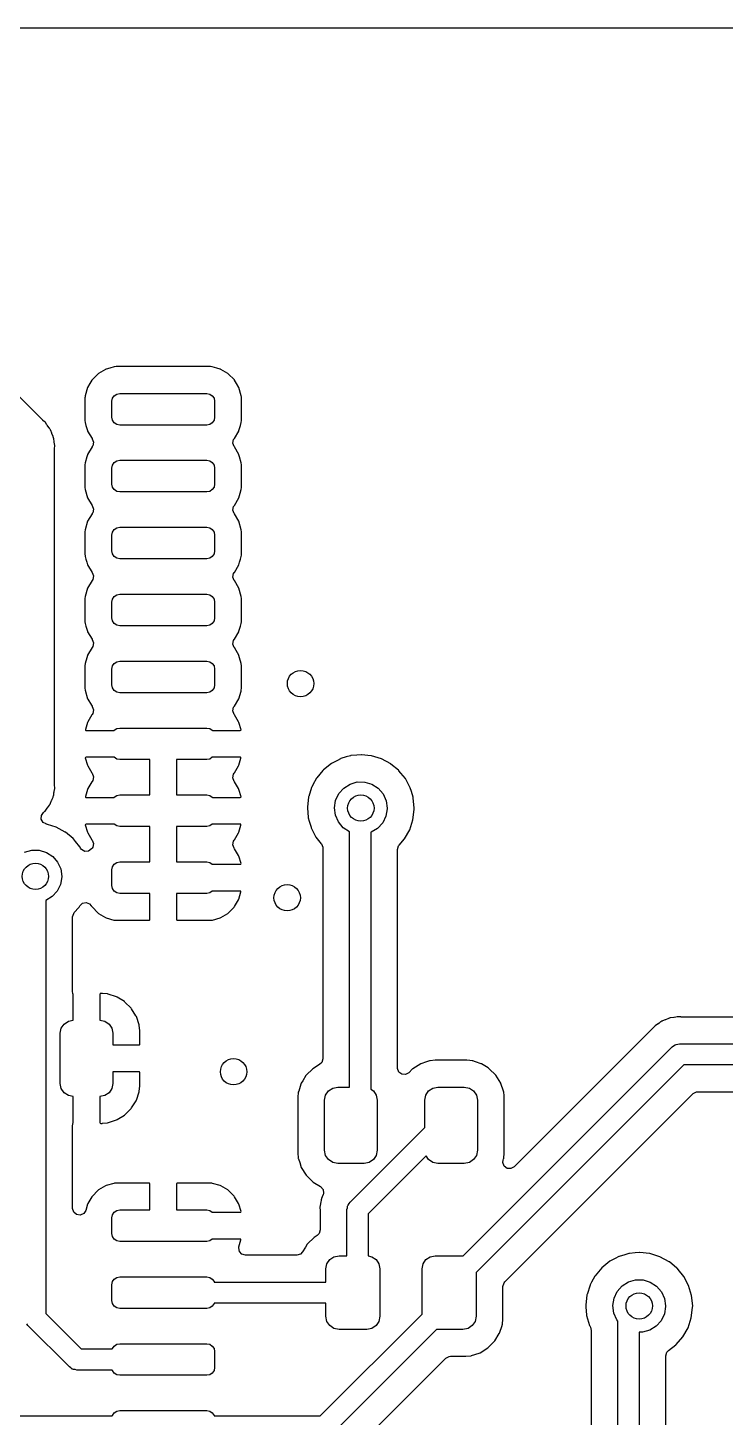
# Model space of a CAD drawing. Extents: x 63 to 234, y -148 to -41.
# Drawn here: x 139.48 to 152.71, y -67.01 to -40.64 of the extents above; entities that cross this region are included whole.
import ezdxf

# ---------------------------------------------------------------- set-up
doc = ezdxf.new("R2010")
doc.units = 0
doc.layers.add('BLACK', color=7, linetype='CONTINUOUS')

msp = doc.modelspace()

# ---------------------------------------------------------------- linework, layer by layer
at = {"layer": 'BLACK', "linetype": 'CONTINUOUS'}
for p, q in [((62.7415, -40.6405), (234.192, -40.6405)), ((140.957, -47.1239), (140.827, -47.2005)), ((140.963, -47.1199), (140.957, -47.1239)), ((140.957, -47.1239), (140.957, -47.1239)), ((140.971, -47.1176), (140.963, -47.1199)), ((141.038, -47.0981), (140.971, -47.1176)), ((140.971, -47.1176), (140.971, -47.1176)), ((141.123, -47.0734), (141.038, -47.0981)), ((141.13, -47.0729), (141.123, -47.0734)), ((141.158, -47.0707), (141.13, -47.0729)), ((141.13, -47.0729), (141.13, -47.0729)), ((141.16, -47.0705), (141.158, -47.0707)), ((141.158, -47.0707), (141.158, -47.0707)), ((142.944, -47.0705), (141.16, -47.0705)), ((142.946, -47.0707), (142.944, -47.0705)), ((142.974, -47.0729), (142.946, -47.0707)), ((142.946, -47.0707), (142.946, -47.0707)), ((142.981, -47.0734), (142.974, -47.0729)), ((142.974, -47.0729), (142.974, -47.0729)), ((143.066, -47.0981), (142.981, -47.0734)), ((143.133, -47.1176), (143.066, -47.0981)), ((143.141, -47.1199), (143.133, -47.1176)), ((143.133, -47.1176), (143.133, -47.1176)), ((143.147, -47.1239), (143.141, -47.1199)), ((143.277, -47.2005), (143.147, -47.1239)), ((143.147, -47.1239), (143.147, -47.1239)), ((139.767, -48.0871), (139.078, -47.3985)), ((140.661, -47.3922), (140.618, -47.4654)), ((140.699, -47.329), (140.661, -47.3922)), ((140.703, -47.3222), (140.699, -47.329)), ((140.699, -47.329), (140.699, -47.329)), ((140.82, -47.2045), (140.703, -47.3222)), ((140.827, -47.2005), (140.82, -47.2045)), ((140.827, -47.2005), (140.827, -47.2005)), ((143.284, -47.2045), (143.277, -47.2005)), ((143.277, -47.2005), (143.277, -47.2005)), ((143.401, -47.3222), (143.284, -47.2045)), ((143.405, -47.329), (143.401, -47.3222)), ((143.443, -47.3922), (143.405, -47.329)), ((143.405, -47.329), (143.405, -47.329)), ((143.486, -47.4654), (143.443, -47.3922)), ((140.57, -47.6442), (140.569, -47.6625)), ((140.569, -47.6625), (140.569, -48.0955)), ((140.571, -47.6316), (140.57, -47.6442)), ((140.618, -47.4654), (140.571, -47.6252)), ((140.571, -47.6252), (140.571, -47.6316)), ((140.571, -47.6316), (140.571, -47.6316)), ((141.077, -47.729), (141.088, -47.6716)), ((141.088, -47.6716), (141.121, -47.6229)), ((141.121, -47.6229), (141.17, -47.5904)), ((141.17, -47.5904), (141.227, -47.579)), ((141.227, -47.579), (142.877, -47.579)), ((142.877, -47.579), (142.934, -47.5904)), ((142.934, -47.5904), (142.983, -47.6229)), ((142.983, -47.6229), (143.016, -47.6716)), ((143.016, -47.6716), (143.027, -47.729)), ((143.533, -47.6252), (143.486, -47.4654)), ((143.533, -47.6316), (143.533, -47.6252)), ((143.534, -47.6442), (143.533, -47.6316)), ((143.533, -47.6316), (143.533, -47.6316)), ((143.535, -47.6625), (143.534, -47.6442)), ((143.535, -48.0955), (143.535, -47.6625)), ((141.077, -48.029), (141.077, -47.729)), ((143.027, -47.729), (143.027, -48.029)), ((139.772, -48.0921), (139.767, -48.0871)), ((139.811, -48.1264), (139.772, -48.0921)), ((139.819, -48.1335), (139.811, -48.1264)), ((139.848, -48.1754), (139.819, -48.1335)), ((139.855, -48.1862), (139.848, -48.1754)), ((139.859, -48.1915), (139.855, -48.1862)), ((139.893, -48.2362), (139.859, -48.1915)), ((139.898, -48.2422), (139.893, -48.2362)), ((139.893, -48.2362), (139.893, -48.2362)), ((139.901, -48.2492), (139.898, -48.2422)), ((139.902, -48.2514), (139.901, -48.2492)), ((139.91, -48.2662), (139.902, -48.2514)), ((140.569, -48.0955), (140.571, -48.1328)), ((140.571, -48.1328), (140.587, -48.1862)), ((140.587, -48.1862), (140.615, -48.2819)), ((141.088, -48.0864), (141.077, -48.029)), ((141.121, -48.1351), (141.088, -48.0864)), ((141.17, -48.1676), (141.121, -48.1351)), ((141.227, -48.179), (141.17, -48.1676)), ((142.877, -48.179), (141.227, -48.179)), ((142.934, -48.1676), (142.877, -48.179)), ((142.983, -48.1351), (142.934, -48.1676)), ((143.016, -48.0864), (142.983, -48.1351)), ((143.027, -48.029), (143.016, -48.0864)), ((143.489, -48.2819), (143.517, -48.1862)), ((143.517, -48.1862), (143.533, -48.1328)), ((143.533, -48.1328), (143.535, -48.0955)), ((139.912, -48.2686), (139.91, -48.2662)), ((139.916, -48.2748), (139.912, -48.2686)), ((139.919, -48.2819), (139.916, -48.2748)), ((139.939, -48.3346), (139.919, -48.2819)), ((139.919, -48.2819), (139.919, -48.2819)), ((139.941, -48.3407), (139.939, -48.3346)), ((139.967, -48.3992), (139.941, -48.3407)), ((139.968, -48.4067), (139.967, -48.3992)), ((139.969, -48.4092), (139.968, -48.4067)), ((139.973, -48.4255), (139.969, -48.4092)), ((139.974, -48.4282), (139.973, -48.4255)), ((139.977, -48.4353), (139.974, -48.4282)), ((139.984, -48.4987), (139.977, -48.4353)), ((139.985, -48.5052), (139.984, -48.4987)), ((139.996, -48.5681), (139.985, -48.5052)), ((140.615, -48.2819), (140.618, -48.2926)), ((140.618, -48.2926), (140.703, -48.4358)), ((140.703, -48.4358), (140.705, -48.4385)), ((140.705, -48.4385), (140.731, -48.5029)), ((140.731, -48.5029), (140.717, -48.5725)), ((143.373, -48.5251), (143.387, -48.4555)), ((143.387, -48.4555), (143.398, -48.4397)), ((143.398, -48.4397), (143.401, -48.4358)), ((143.401, -48.4358), (143.486, -48.2926)), ((143.486, -48.2926), (143.489, -48.2819)), ((139.992, -48.6259), (139.996, -48.5757)), ((139.992, -48.6344), (139.992, -48.6259)), ((139.992, -55.0018), (139.992, -48.6344)), ((139.996, -48.5757), (139.996, -48.5681)), ((139.996, -48.5757), (139.996, -48.5757)), ((140.616, -48.743), (140.604, -48.7832)), ((140.618, -48.7354), (140.616, -48.743)), ((140.616, -48.743), (140.616, -48.743)), ((140.703, -48.5922), (140.618, -48.7354)), ((140.706, -48.5883), (140.703, -48.5922)), ((140.717, -48.5725), (140.706, -48.5883)), ((143.399, -48.5895), (143.373, -48.5251)), ((143.401, -48.5922), (143.399, -48.5895)), ((143.486, -48.7354), (143.401, -48.5922)), ((143.488, -48.743), (143.486, -48.7354)), ((143.5, -48.7832), (143.488, -48.743)), ((143.488, -48.743), (143.488, -48.743)), ((140.571, -48.9016), (140.569, -48.93)), ((140.569, -48.93), (140.569, -48.9325)), ((140.569, -48.9325), (140.569, -49.3655)), ((140.604, -48.7832), (140.571, -48.8952)), ((140.571, -48.8952), (140.571, -48.9016)), ((140.571, -48.9016), (140.571, -48.9016)), ((141.077, -48.999), (141.088, -48.9416)), ((141.077, -49.299), (141.077, -48.999)), ((141.088, -48.9416), (141.121, -48.8929)), ((141.121, -48.8929), (141.17, -48.8604)), ((141.17, -48.8604), (141.227, -48.849)), ((141.227, -48.849), (142.877, -48.849)), ((142.877, -48.849), (142.934, -48.8604)), ((142.934, -48.8604), (142.983, -48.8929)), ((142.983, -48.8929), (143.016, -48.9416)), ((143.016, -48.9416), (143.027, -48.999)), ((143.027, -48.999), (143.027, -49.299)), ((143.533, -48.8952), (143.5, -48.7832)), ((143.533, -48.9016), (143.533, -48.8952)), ((143.535, -48.93), (143.533, -48.9016)), ((143.533, -48.9016), (143.533, -48.9016)), ((143.535, -48.9325), (143.535, -48.93)), ((143.535, -49.3655), (143.535, -48.9325)), ((141.088, -49.3564), (141.077, -49.299)), ((143.027, -49.299), (143.016, -49.3564)), ((140.569, -49.3655), (140.569, -49.368)), ((140.569, -49.368), (140.569, -49.368)), ((140.569, -49.368), (140.571, -49.394)), ((140.571, -49.394), (140.571, -49.4028)), ((140.571, -49.4028), (140.618, -49.5626)), ((140.618, -49.5626), (140.703, -49.7058)), ((141.121, -49.4051), (141.088, -49.3564)), ((141.17, -49.4376), (141.121, -49.4051)), ((141.227, -49.449), (141.17, -49.4376)), ((142.877, -49.449), (141.227, -49.449)), ((142.934, -49.4376), (142.877, -49.449)), ((142.983, -49.4051), (142.934, -49.4376)), ((143.016, -49.3564), (142.983, -49.4051)), ((143.401, -49.7058), (143.486, -49.5626)), ((143.486, -49.5626), (143.513, -49.4709)), ((143.513, -49.4709), (143.533, -49.4028)), ((143.533, -49.394), (143.535, -49.368)), ((143.533, -49.4028), (143.533, -49.394)), ((143.535, -49.368), (143.535, -49.3655)), ((143.535, -49.368), (143.535, -49.368)), ((140.703, -49.7058), (140.705, -49.7085)), ((140.705, -49.7085), (140.731, -49.7729)), ((140.731, -49.7729), (140.717, -49.8425)), ((143.373, -49.7951), (143.387, -49.7255)), ((143.399, -49.8595), (143.373, -49.7951)), ((143.387, -49.7255), (143.398, -49.7097)), ((143.398, -49.7097), (143.401, -49.7058)), ((140.618, -50.0054), (140.571, -50.1652)), ((140.703, -49.8622), (140.618, -50.0054)), ((140.706, -49.8583), (140.703, -49.8622)), ((140.717, -49.8425), (140.706, -49.8583)), ((143.401, -49.8622), (143.399, -49.8595)), ((143.486, -50.0054), (143.401, -49.8622)), ((143.533, -50.1652), (143.486, -50.0054)), ((140.571, -50.1716), (140.569, -50.2)), ((140.569, -50.2), (140.569, -50.2025)), ((140.569, -50.2025), (140.569, -50.6355)), ((140.571, -50.1652), (140.571, -50.1716)), ((140.571, -50.1716), (140.571, -50.1716)), ((141.077, -50.269), (141.088, -50.2116)), ((141.077, -50.569), (141.077, -50.269)), ((141.088, -50.2116), (141.121, -50.1629)), ((141.121, -50.1629), (141.17, -50.1304)), ((141.17, -50.1304), (141.227, -50.119)), ((141.227, -50.119), (142.877, -50.119)), ((142.877, -50.119), (142.934, -50.1304)), ((142.934, -50.1304), (142.983, -50.1629)), ((142.983, -50.1629), (143.016, -50.2116)), ((143.016, -50.2116), (143.027, -50.269)), ((143.027, -50.269), (143.027, -50.569)), ((143.533, -50.1716), (143.533, -50.1652)), ((143.535, -50.2), (143.533, -50.1716)), ((143.533, -50.1716), (143.533, -50.1716)), ((143.535, -50.2025), (143.535, -50.2)), ((143.535, -50.6355), (143.535, -50.2025)), ((141.088, -50.6264), (141.077, -50.569)), ((143.027, -50.569), (143.016, -50.6264)), ((140.569, -50.6355), (140.569, -50.6379)), ((140.569, -50.6379), (140.569, -50.638)), ((140.569, -50.638), (140.57, -50.6492)), ((140.57, -50.6492), (140.571, -50.6728)), ((140.571, -50.6728), (140.586, -50.7233)), ((140.586, -50.7233), (140.604, -50.7833)), ((140.604, -50.7833), (140.618, -50.8326)), ((140.618, -50.8326), (140.703, -50.9758)), ((141.121, -50.6751), (141.088, -50.6264)), ((141.17, -50.7076), (141.121, -50.6751)), ((141.227, -50.719), (141.17, -50.7076)), ((142.877, -50.719), (141.227, -50.719)), ((142.934, -50.7076), (142.877, -50.719)), ((142.983, -50.6751), (142.934, -50.7076)), ((143.016, -50.6264), (142.983, -50.6751)), ((143.401, -50.9758), (143.486, -50.8326)), ((143.486, -50.8326), (143.5, -50.7833)), ((143.5, -50.7833), (143.518, -50.7233)), ((143.518, -50.7233), (143.533, -50.6728)), ((143.533, -50.6728), (143.534, -50.6492)), ((143.534, -50.6492), (143.535, -50.638)), ((143.535, -50.6379), (143.535, -50.6355)), ((143.535, -50.638), (143.535, -50.6379)), ((140.703, -51.1322), (140.618, -51.2754)), ((140.703, -50.9758), (140.705, -50.9785)), ((140.706, -51.1283), (140.703, -51.1322)), ((140.705, -50.9785), (140.731, -51.0429)), ((140.717, -51.1125), (140.706, -51.1283)), ((140.731, -51.0429), (140.717, -51.1125)), ((143.373, -51.0651), (143.387, -50.9955)), ((143.399, -51.1295), (143.373, -51.0651)), ((143.387, -50.9955), (143.398, -50.9797)), ((143.398, -50.9797), (143.401, -50.9758)), ((143.401, -51.1322), (143.399, -51.1295)), ((143.486, -51.2754), (143.401, -51.1322)), ((140.618, -51.2754), (140.571, -51.4352)), ((141.121, -51.4329), (141.17, -51.4004)), ((141.17, -51.4004), (141.227, -51.389)), ((141.227, -51.389), (142.877, -51.389)), ((142.877, -51.389), (142.934, -51.4004)), ((142.934, -51.4004), (142.983, -51.4329)), ((143.533, -51.4352), (143.486, -51.2754)), ((140.571, -51.4416), (140.569, -51.4664)), ((140.569, -51.4664), (140.569, -51.4725)), ((140.569, -51.4725), (140.569, -51.9055)), ((140.571, -51.4352), (140.571, -51.4416)), ((140.571, -51.4416), (140.571, -51.4416)), ((141.077, -51.539), (141.088, -51.4816)), ((141.077, -51.839), (141.077, -51.539)), ((141.088, -51.4816), (141.121, -51.4329)), ((142.983, -51.4329), (143.016, -51.4816)), ((143.016, -51.4816), (143.027, -51.539)), ((143.027, -51.539), (143.027, -51.839)), ((143.533, -51.4416), (143.533, -51.4352)), ((143.535, -51.4664), (143.533, -51.4416)), ((143.533, -51.4416), (143.533, -51.4416)), ((143.535, -51.4725), (143.535, -51.4664)), ((143.535, -51.9055), (143.535, -51.4725)), ((140.569, -51.9055), (140.569, -51.9079)), ((140.569, -51.9079), (140.569, -51.908)), ((140.569, -51.908), (140.569, -51.9109)), ((140.569, -51.9109), (140.571, -51.9428)), ((140.571, -51.9428), (140.587, -51.9965)), ((141.088, -51.8964), (141.077, -51.839)), ((141.121, -51.9451), (141.088, -51.8964)), ((143.016, -51.8964), (142.983, -51.9451)), ((143.027, -51.839), (143.016, -51.8964)), ((143.517, -51.9965), (143.533, -51.9428)), ((143.533, -51.9428), (143.535, -51.9109)), ((143.535, -51.9079), (143.535, -51.9055)), ((143.535, -51.908), (143.535, -51.9079)), ((143.535, -51.9109), (143.535, -51.908)), ((140.587, -51.9965), (140.615, -52.0938)), ((140.615, -52.0938), (140.618, -52.1026)), ((140.618, -52.1026), (140.703, -52.2458)), ((141.17, -51.9776), (141.121, -51.9451)), ((141.227, -51.989), (141.17, -51.9776)), ((142.877, -51.989), (141.227, -51.989)), ((142.934, -51.9776), (142.877, -51.989)), ((142.983, -51.9451), (142.934, -51.9776)), ((143.401, -52.2458), (143.486, -52.1026)), ((143.486, -52.1026), (143.489, -52.0938)), ((143.489, -52.0938), (143.517, -51.9965)), ((140.703, -52.4022), (140.618, -52.5454)), ((140.703, -52.2458), (140.705, -52.2485)), ((140.706, -52.3983), (140.703, -52.4022)), ((140.705, -52.2485), (140.731, -52.3129)), ((140.717, -52.3825), (140.706, -52.3983)), ((140.731, -52.3129), (140.717, -52.3825)), ((143.373, -52.3351), (143.387, -52.2655)), ((143.399, -52.3995), (143.373, -52.3351)), ((143.387, -52.2655), (143.398, -52.2497)), ((143.398, -52.2497), (143.401, -52.2458)), ((143.401, -52.4022), (143.399, -52.3995)), ((143.435, -52.4583), (143.401, -52.4022)), ((143.486, -52.5454), (143.435, -52.4583)), ((140.571, -52.7116), (140.569, -52.74)), ((140.602, -52.5994), (140.571, -52.7052)), ((140.571, -52.7052), (140.571, -52.7116)), ((140.571, -52.7116), (140.571, -52.7116)), ((140.616, -52.553), (140.602, -52.5994)), ((140.618, -52.5454), (140.616, -52.553)), ((140.616, -52.553), (140.616, -52.553)), ((141.088, -52.7516), (141.121, -52.7029)), ((141.121, -52.7029), (141.17, -52.6704)), ((141.17, -52.6704), (141.227, -52.659)), ((141.227, -52.659), (142.877, -52.659)), ((142.877, -52.659), (142.934, -52.6704)), ((142.934, -52.6704), (142.983, -52.7029)), ((142.983, -52.7029), (143.016, -52.7516)), ((143.488, -52.553), (143.486, -52.5454)), ((143.502, -52.5994), (143.488, -52.553)), ((143.488, -52.553), (143.488, -52.553)), ((143.533, -52.7052), (143.502, -52.5994)), ((143.533, -52.7116), (143.533, -52.7052)), ((143.535, -52.74), (143.533, -52.7116)), ((143.533, -52.7116), (143.533, -52.7116)), ((140.569, -52.74), (140.569, -52.7425)), ((140.569, -52.7425), (140.569, -53.1755)), ((141.077, -52.809), (141.088, -52.7516)), ((141.077, -53.109), (141.077, -52.809)), ((143.016, -52.7516), (143.027, -52.809)), ((143.027, -52.809), (143.027, -53.109)), ((143.535, -52.7425), (143.535, -52.74)), ((143.535, -53.1755), (143.535, -52.7425)), ((140.569, -53.1755), (140.569, -53.1779)), ((140.569, -53.1779), (140.569, -53.178)), ((140.569, -53.178), (140.571, -53.2064)), ((140.571, -53.2064), (140.571, -53.2064)), ((140.571, -53.2064), (140.571, -53.2128)), ((140.571, -53.2128), (140.618, -53.3726)), ((141.088, -53.1664), (141.077, -53.109)), ((141.121, -53.2151), (141.088, -53.1664)), ((141.17, -53.2476), (141.121, -53.2151)), ((141.227, -53.259), (141.17, -53.2476)), ((142.877, -53.259), (141.227, -53.259)), ((142.934, -53.2476), (142.877, -53.259)), ((142.983, -53.2151), (142.934, -53.2476)), ((143.016, -53.1664), (142.983, -53.2151)), ((143.027, -53.109), (143.016, -53.1664)), ((143.486, -53.3726), (143.528, -53.2275)), ((143.528, -53.2275), (143.533, -53.2128)), ((143.533, -53.2064), (143.535, -53.178)), ((143.533, -53.2128), (143.533, -53.2064)), ((143.533, -53.2064), (143.533, -53.2064)), ((143.535, -53.1779), (143.535, -53.1755)), ((143.535, -53.178), (143.535, -53.1779)), ((140.618, -53.3726), (140.622, -53.3794)), ((140.622, -53.3794), (140.691, -53.4968)), ((140.691, -53.4968), (140.703, -53.5158)), ((140.703, -53.5158), (140.705, -53.5187)), ((140.705, -53.5187), (140.731, -53.5833)), ((143.387, -53.5359), (143.397, -53.5198)), ((143.397, -53.5198), (143.401, -53.5158)), ((143.401, -53.5158), (143.486, -53.3726)), ((140.699, -53.6793), (140.622, -53.8088)), ((140.705, -53.6716), (140.699, -53.6793)), ((140.717, -53.6529), (140.705, -53.6716)), ((140.731, -53.5833), (140.717, -53.6529)), ((143.373, -53.6056), (143.387, -53.5359)), ((143.399, -53.6716), (143.373, -53.6056)), ((143.405, -53.6793), (143.399, -53.6716)), ((143.482, -53.8088), (143.405, -53.6793)), ((140.616, -53.8232), (140.577, -53.9576)), ((140.577, -53.9576), (140.577, -53.9717)), ((140.577, -53.9717), (140.584, -53.975)), ((140.584, -53.975), (141.12, -53.975)), ((140.622, -53.8088), (140.616, -53.8232)), ((141.12, -53.975), (141.121, -53.9729)), ((141.121, -53.9729), (141.17, -53.9404)), ((141.17, -53.9404), (141.227, -53.929)), ((141.227, -53.929), (142.877, -53.929)), ((142.877, -53.929), (142.934, -53.9404)), ((142.934, -53.9404), (142.983, -53.9729)), ((142.983, -53.9729), (142.984, -53.975)), ((142.984, -53.975), (143.514, -53.975)), ((143.488, -53.8232), (143.482, -53.8088)), ((143.529, -53.9631), (143.488, -53.8232)), ((143.514, -53.975), (143.527, -53.971)), ((143.527, -53.971), (143.529, -53.9631)), ((140.577, -54.487), (140.575, -54.4949)), ((140.575, -54.4949), (140.616, -54.6348)), ((140.59, -54.483), (140.577, -54.487)), ((141.12, -54.483), (140.59, -54.483)), ((141.121, -54.4851), (141.12, -54.483)), ((141.17, -54.5176), (141.121, -54.4851)), ((141.227, -54.529), (141.17, -54.5176)), ((141.798, -54.529), (141.227, -54.529)), ((141.798, -55.199), (141.798, -54.529)), ((142.877, -54.529), (142.306, -54.529)), ((142.306, -54.529), (142.306, -55.199)), ((142.934, -54.5176), (142.877, -54.529)), ((142.983, -54.4851), (142.934, -54.5176)), ((142.984, -54.483), (142.983, -54.4851)), ((143.52, -54.483), (142.984, -54.483)), ((143.488, -54.6348), (143.527, -54.5004)), ((143.527, -54.4863), (143.52, -54.483)), ((143.527, -54.5004), (143.527, -54.4863)), ((145.356, -54.5423), (145.245, -54.6002)), ((145.415, -54.5115), (145.356, -54.5423)), ((145.42, -54.5086), (145.415, -54.5115)), ((145.415, -54.5115), (145.415, -54.5115)), ((145.524, -54.4782), (145.42, -54.5086)), ((145.604, -54.4545), (145.524, -54.4782)), ((145.61, -54.4528), (145.604, -54.4545)), ((145.604, -54.4545), (145.604, -54.4545)), ((145.616, -54.4522), (145.61, -54.4528)), ((145.725, -54.4424), (145.616, -54.4522)), ((145.616, -54.4522), (145.616, -54.4522)), ((145.807, -54.4348), (145.725, -54.4424)), ((145.813, -54.4355), (145.807, -54.4348)), ((145.998, -54.4549), (145.813, -54.4355)), ((145.813, -54.4355), (145.813, -54.4355)), ((146.004, -54.4555), (145.998, -54.4549)), ((145.998, -54.4549), (145.998, -54.4549)), ((146.193, -54.514), (146.004, -54.4555)), ((146.367, -54.6081), (146.193, -54.514)), ((140.616, -54.6348), (140.622, -54.6492)), ((140.622, -54.6492), (140.699, -54.7787)), ((140.699, -54.7787), (140.705, -54.7868)), ((140.705, -54.7868), (140.731, -54.8529)), ((143.373, -54.8751), (143.387, -54.8055)), ((143.387, -54.8055), (143.399, -54.7868)), ((143.399, -54.7868), (143.405, -54.7787)), ((143.405, -54.7787), (143.482, -54.6492)), ((143.482, -54.6492), (143.488, -54.6348)), ((145.081, -54.7356), (144.964, -54.8757)), ((145.087, -54.7289), (145.081, -54.7356)), ((145.091, -54.7242), (145.087, -54.7289)), ((145.245, -54.6002), (145.091, -54.7242)), ((146.371, -54.612), (146.367, -54.6081)), ((146.513, -54.7289), (146.371, -54.612)), ((146.371, -54.612), (146.371, -54.612)), ((146.519, -54.7341), (146.513, -54.7289)), ((146.523, -54.7389), (146.519, -54.7341)), ((146.559, -54.7833), (146.523, -54.7389)), ((146.523, -54.7389), (146.523, -54.7389)), ((146.644, -54.8874), (146.559, -54.7833)), ((139.984, -55.1341), (139.994, -55.0788)), ((139.992, -55.0091), (139.992, -55.0018)), ((139.996, -55.0713), (139.992, -55.0091)), ((139.994, -55.0788), (139.996, -55.0713)), ((140.616, -55.0932), (140.577, -55.2276)), ((140.622, -55.0788), (140.616, -55.0932)), ((140.699, -54.9493), (140.622, -55.0788)), ((140.705, -54.9412), (140.699, -54.9493)), ((140.717, -54.9225), (140.705, -54.9412)), ((140.731, -54.8529), (140.717, -54.9225)), ((143.399, -54.9412), (143.373, -54.8751)), ((143.405, -54.9493), (143.399, -54.9412)), ((143.482, -55.0788), (143.405, -54.9493)), ((143.488, -55.0932), (143.482, -55.0788)), ((143.529, -55.2331), (143.488, -55.0932)), ((144.867, -55.0549), (144.811, -55.2296)), ((144.869, -55.049), (144.867, -55.0549)), ((144.867, -55.0549), (144.867, -55.0549)), ((144.89, -55.0091), (144.869, -55.049)), ((144.961, -54.8811), (144.89, -55.0091)), ((144.964, -54.8757), (144.961, -54.8811)), ((144.961, -54.8811), (144.961, -54.8811)), ((145.382, -55.1737), (145.476, -55.0674)), ((145.476, -55.0674), (145.596, -54.9918)), ((145.596, -54.9918), (145.732, -54.9528)), ((145.732, -54.9528), (145.874, -54.9537)), ((145.874, -54.9537), (146.01, -54.9943)), ((146.01, -54.9943), (146.129, -55.0714)), ((146.129, -55.0714), (146.221, -55.1788)), ((146.737, -55.062), (146.644, -54.8874)), ((146.759, -55.1351), (146.737, -55.062)), ((139.907, -55.3723), (139.908, -55.37)), ((139.908, -55.37), (139.912, -55.3638)), ((139.912, -55.3638), (139.915, -55.3567)), ((139.915, -55.3567), (139.936, -55.3042)), ((139.915, -55.3567), (139.915, -55.3567)), ((139.936, -55.3042), (139.938, -55.2981)), ((139.938, -55.2981), (139.948, -55.277)), ((139.948, -55.277), (139.965, -55.2399)), ((139.965, -55.2399), (139.966, -55.2325)), ((139.966, -55.2325), (139.967, -55.2299)), ((139.967, -55.2299), (139.971, -55.2136)), ((139.971, -55.2136), (139.972, -55.2111)), ((139.972, -55.2111), (139.975, -55.204)), ((139.975, -55.204), (139.981, -55.1592)), ((139.981, -55.1592), (139.983, -55.1406)), ((139.983, -55.1406), (139.984, -55.1341)), ((140.577, -55.2276), (140.577, -55.2417)), ((140.577, -55.2417), (140.584, -55.245)), ((140.584, -55.245), (141.12, -55.245)), ((141.12, -55.245), (141.121, -55.2429)), ((141.121, -55.2429), (141.17, -55.2104)), ((141.17, -55.2104), (141.227, -55.199)), ((141.227, -55.199), (141.798, -55.199)), ((142.306, -55.199), (142.877, -55.199)), ((142.877, -55.199), (142.934, -55.2104)), ((142.934, -55.2104), (142.983, -55.2429)), ((142.983, -55.2429), (142.984, -55.245)), ((142.984, -55.245), (143.514, -55.245)), ((143.514, -55.245), (143.527, -55.241)), ((143.527, -55.241), (143.529, -55.2331)), ((144.809, -55.2375), (144.787, -55.4341)), ((144.811, -55.2296), (144.809, -55.2375)), ((145.3, -55.4421), (145.322, -55.302)), ((145.322, -55.302), (145.382, -55.1737)), ((146.221, -55.1788), (146.28, -55.3079)), ((146.28, -55.3079), (146.3, -55.4482)), ((146.792, -55.2435), (146.759, -55.1351)), ((146.794, -55.2514), (146.792, -55.2435)), ((146.813, -55.4482), (146.794, -55.2514)), ((139.739, -55.6574), (139.744, -55.5865)), ((139.744, -55.5865), (139.779, -55.5342)), ((139.779, -55.5342), (139.808, -55.5091)), ((139.808, -55.5091), (139.814, -55.5041)), ((139.808, -55.5091), (139.808, -55.5091)), ((139.814, -55.5041), (139.851, -55.4518)), ((139.851, -55.4518), (139.855, -55.4465)), ((139.855, -55.4465), (139.894, -55.3962)), ((139.894, -55.3962), (139.897, -55.3893)), ((139.897, -55.3893), (139.898, -55.387)), ((139.898, -55.387), (139.907, -55.3723)), ((144.787, -55.4341), (144.788, -55.4503)), ((144.788, -55.4503), (144.802, -55.621)), ((144.802, -55.621), (144.803, -55.6311)), ((144.803, -55.6311), (144.822, -55.6965)), ((145.318, -55.5827), (145.3, -55.4421)), ((145.376, -55.7124), (145.318, -55.5827)), ((146.276, -55.6002), (146.215, -55.7278)), ((146.3, -55.4604), (146.276, -55.6002)), ((146.3, -55.4482), (146.3, -55.4604)), ((146.788, -55.6727), (146.813, -55.4765)), ((146.813, -55.4517), (146.813, -55.4482)), ((146.813, -55.4564), (146.813, -55.4517)), ((146.813, -55.4517), (146.813, -55.4517)), ((146.813, -55.4765), (146.813, -55.4564)), ((139.774, -55.7193), (139.739, -55.6574)), ((139.832, -55.75), (139.774, -55.7193)), ((139.832, -55.7509), (139.832, -55.75)), ((139.836, -55.7524), (139.832, -55.7509)), ((139.837, -55.7527), (139.836, -55.7524)), ((139.836, -55.7524), (139.836, -55.7524)), ((139.857, -55.7589), (139.837, -55.7527)), ((139.837, -55.7527), (139.837, -55.7527)), ((140.021, -55.8094), (139.857, -55.7589)), ((140.194, -55.9035), (140.021, -55.8094)), ((140.577, -55.757), (140.575, -55.7649)), ((140.575, -55.7649), (140.616, -55.9048)), ((140.59, -55.753), (140.577, -55.757)), ((141.12, -55.753), (140.59, -55.753)), ((141.121, -55.7551), (141.12, -55.753)), ((141.17, -55.7876), (141.121, -55.7551)), ((141.227, -55.799), (141.17, -55.7876)), ((141.798, -55.799), (141.227, -55.799)), ((141.798, -56.469), (141.798, -55.799)), ((142.877, -55.799), (142.306, -55.799)), ((142.306, -55.799), (142.306, -56.469)), ((142.934, -55.7876), (142.877, -55.799)), ((142.983, -55.7551), (142.934, -55.7876)), ((142.984, -55.753), (142.983, -55.7551)), ((143.52, -55.753), (142.984, -55.753)), ((143.488, -55.9048), (143.527, -55.7704)), ((143.527, -55.7563), (143.52, -55.753)), ((143.527, -55.7704), (143.527, -55.7563)), ((144.822, -55.6965), (144.855, -55.8123)), ((144.855, -55.8123), (144.858, -55.8212)), ((144.858, -55.8212), (144.948, -55.9972)), ((145.467, -55.8209), (145.376, -55.7124)), ((145.585, -55.8995), (145.467, -55.8209)), ((146.119, -55.8329), (145.999, -55.9071)), ((146.215, -55.7278), (146.119, -55.8329)), ((146.628, -56.0323), (146.726, -55.8604)), ((146.726, -55.8604), (146.788, -55.6727)), ((140.199, -55.9074), (140.194, -55.9035)), ((140.342, -56.0256), (140.199, -55.9074)), ((140.199, -55.9074), (140.199, -55.9074)), ((140.347, -56.0295), (140.342, -56.0256)), ((140.351, -56.0343), (140.347, -56.0295)), ((140.391, -56.0841), (140.351, -56.0343)), ((140.351, -56.0343), (140.351, -56.0343)), ((140.472, -56.1828), (140.391, -56.0841)), ((140.616, -55.9048), (140.622, -55.9192)), ((140.622, -55.9192), (140.699, -56.0487)), ((140.699, -56.0487), (140.705, -56.0568)), ((140.705, -56.0568), (140.731, -56.1229)), ((140.731, -56.1229), (140.717, -56.1925)), ((143.373, -56.1451), (143.387, -56.0755)), ((143.399, -56.2112), (143.373, -56.1451)), ((143.387, -56.0755), (143.399, -56.0568)), ((143.399, -56.0568), (143.405, -56.0487)), ((143.405, -56.0487), (143.482, -55.9192)), ((143.482, -55.9192), (143.488, -55.9048)), ((144.948, -55.9972), (145.049, -56.1241)), ((145.049, -56.1241), (145.051, -56.1272)), ((145.051, -56.1272), (145.078, -56.193)), ((145.587, -55.9002), (145.585, -55.8995)), ((145.587, -60.743), (145.587, -55.9002)), ((145.999, -55.9071), (145.987, -55.9102)), ((145.987, -55.9102), (145.987, -60.7816)), ((146.516, -56.1647), (146.526, -56.1505)), ((146.526, -56.1505), (146.628, -56.0323)), ((139.424, -56.2872), (139.56, -56.2482)), ((139.56, -56.2482), (139.702, -56.2491)), ((139.702, -56.2491), (139.838, -56.2897)), ((139.838, -56.2897), (139.956, -56.3668)), ((139.956, -56.3668), (140.049, -56.4742)), ((140.475, -56.1882), (140.472, -56.1828)), ((140.484, -56.2062), (140.475, -56.1882)), ((140.475, -56.1882), (140.475, -56.1882)), ((140.505, -56.2346), (140.484, -56.2062)), ((140.567, -56.2697), (140.505, -56.2346)), ((140.638, -56.2658), (140.567, -56.2697)), ((140.695, -56.2242), (140.638, -56.2658)), ((140.705, -56.2112), (140.695, -56.2242)), ((140.717, -56.1925), (140.705, -56.2112)), ((143.405, -56.2193), (143.399, -56.2112)), ((143.482, -56.3488), (143.405, -56.2193)), ((143.488, -56.3632), (143.482, -56.3488)), ((143.529, -56.5031), (143.488, -56.3632)), ((145.078, -56.193), (145.078, -56.2054)), ((145.078, -56.2054), (145.078, -60.2062)), ((146.495, -56.2328), (146.516, -56.1647)), ((146.495, -60.3826), (146.495, -56.2328)), ((140.049, -56.4742), (140.108, -56.6033)), ((140.108, -56.6033), (140.128, -56.7436)), ((141.077, -56.619), (141.088, -56.5616)), ((141.077, -56.919), (141.077, -56.619)), ((141.088, -56.5616), (141.121, -56.5129)), ((141.121, -56.5129), (141.17, -56.4804)), ((141.17, -56.4804), (141.227, -56.469)), ((141.227, -56.469), (141.798, -56.469)), ((142.306, -56.469), (142.877, -56.469)), ((142.877, -56.469), (142.934, -56.4804)), ((142.934, -56.4804), (142.983, -56.5129)), ((142.983, -56.5129), (142.984, -56.515)), ((142.984, -56.515), (143.514, -56.515)), ((143.514, -56.515), (143.527, -56.511)), ((143.527, -56.511), (143.529, -56.5031)), ((140.104, -56.8956), (140.042, -57.0232)), ((140.128, -56.7558), (140.104, -56.8956)), ((140.128, -56.7436), (140.128, -56.7558)), ((141.088, -56.9764), (141.077, -56.919)), ((139.947, -57.1283), (139.827, -57.2021)), ((139.827, -57.2021), (139.827, -65.042)), ((140.042, -57.0232), (139.947, -57.1283)), ((141.121, -57.0251), (141.088, -56.9764)), ((141.17, -57.0576), (141.121, -57.0251)), ((141.227, -57.069), (141.17, -57.0576)), ((141.798, -57.069), (141.227, -57.069)), ((141.798, -57.5635), (141.798, -57.069)), ((142.877, -57.069), (142.306, -57.069)), ((142.306, -57.069), (142.306, -57.5589)), ((142.934, -57.0576), (142.877, -57.069)), ((142.983, -57.0251), (142.934, -57.0576)), ((142.984, -57.023), (142.983, -57.0251)), ((143.52, -57.023), (142.984, -57.023)), ((143.405, -57.3187), (143.482, -57.1892)), ((143.482, -57.1892), (143.488, -57.1748)), ((143.488, -57.1748), (143.527, -57.0404)), ((143.527, -57.0263), (143.52, -57.023)), ((143.527, -57.0404), (143.527, -57.0263)), ((140.335, -57.5141), (140.356, -57.4459)), ((140.356, -57.4459), (140.366, -57.4317)), ((140.366, -57.4317), (140.452, -57.3324)), ((140.452, -57.3324), (140.456, -57.3277)), ((140.452, -57.3324), (140.452, -57.3324)), ((140.456, -57.3277), (140.47, -57.3025)), ((140.47, -57.3025), (140.521, -57.2532)), ((140.521, -57.2532), (140.591, -57.2392)), ((140.591, -57.2392), (140.657, -57.2652)), ((140.657, -57.2652), (140.688, -57.3006)), ((140.688, -57.3006), (140.699, -57.3187)), ((140.699, -57.3187), (140.709, -57.3311)), ((140.709, -57.3311), (140.815, -57.4374)), ((140.815, -57.4374), (140.827, -57.4471)), ((140.827, -57.4471), (140.957, -57.5236)), ((143.147, -57.5236), (143.277, -57.4471)), ((143.277, -57.4471), (143.289, -57.4374)), ((143.289, -57.4374), (143.395, -57.3311)), ((143.395, -57.3311), (143.405, -57.3187)), ((140.335, -58.932), (140.335, -57.5141)), ((140.957, -57.5236), (140.971, -57.5299)), ((140.971, -57.5299), (141.117, -57.5723)), ((141.117, -57.5723), (141.13, -57.5746)), ((141.13, -57.5746), (141.158, -57.5768)), ((141.158, -57.5768), (141.163, -57.577)), ((141.163, -57.577), (141.78, -57.577)), ((141.78, -57.577), (141.795, -57.5725)), ((141.795, -57.5725), (141.796, -57.5711)), ((141.796, -57.5711), (141.798, -57.5635)), ((142.306, -57.5589), (142.31, -57.5741)), ((142.31, -57.5741), (142.312, -57.5753)), ((142.312, -57.5753), (142.32, -57.577)), ((142.32, -57.577), (142.941, -57.577)), ((142.941, -57.577), (142.946, -57.5768)), ((142.946, -57.5768), (142.974, -57.5746)), ((142.974, -57.5746), (142.987, -57.5723)), ((142.987, -57.5723), (143.133, -57.5299)), ((143.133, -57.5299), (143.147, -57.5236)), ((140.341, -58.9675), (140.335, -58.932)), ((140.345, -58.9831), (140.341, -58.9675)), ((140.345, -59.4738), (140.345, -58.9831)), ((140.855, -58.9709), (140.853, -58.9785)), ((140.853, -58.9785), (140.853, -59.4738)), ((140.856, -58.9695), (140.855, -58.9709)), ((140.871, -58.965), (140.856, -58.9695)), ((140.896, -58.965), (140.871, -58.965)), ((140.903, -58.9653), (140.896, -58.965)), ((140.997, -58.975), (140.903, -58.9653)), ((141.01, -58.9779), (140.997, -58.975)), ((141.165, -59.029), (141.01, -58.9779)), ((141.178, -59.0352), (141.165, -59.029)), ((141.316, -59.1202), (141.178, -59.0352)), ((141.327, -59.1293), (141.316, -59.1202)), ((141.442, -59.2438), (141.327, -59.1293)), ((141.451, -59.2552), (141.442, -59.2438)), ((141.536, -59.393), (141.451, -59.2552)), ((140.118, -59.6273), (140.172, -59.5462)), ((140.172, -59.5462), (140.254, -59.492)), ((140.254, -59.492), (140.345, -59.4738)), ((140.853, -59.4738), (140.945, -59.492)), ((140.945, -59.492), (141.026, -59.5462)), ((141.026, -59.5462), (141.08, -59.6273)), ((141.543, -59.4062), (141.536, -59.393)), ((141.594, -59.5604), (141.543, -59.4062)), ((141.597, -59.5738), (141.594, -59.5604)), ((141.607, -59.6694), (141.597, -59.5738)), ((151.373, -59.5864), (151.368, -59.5921)), ((151.379, -59.5821), (151.373, -59.5864)), ((151.426, -59.5503), (151.379, -59.5821)), ((151.379, -59.5821), (151.379, -59.5821)), ((151.431, -59.5464), (151.426, -59.5503)), ((151.456, -59.5275), (151.431, -59.5464)), ((151.476, -59.5121), (151.456, -59.5275)), ((151.482, -59.5075), (151.476, -59.5121)), ((151.476, -59.5121), (151.476, -59.5121)), ((151.489, -59.5044), (151.482, -59.5075)), ((151.491, -59.5031), (151.489, -59.5044)), ((151.506, -59.4949), (151.491, -59.5031)), ((151.508, -59.4936), (151.506, -59.4949)), ((151.515, -59.4893), (151.508, -59.4936)), ((151.522, -59.4866), (151.515, -59.4893)), ((151.574, -59.4667), (151.522, -59.4866)), ((151.58, -59.4642), (151.574, -59.4667)), ((151.632, -59.4416), (151.58, -59.4642)), ((151.639, -59.4386), (151.632, -59.4416)), ((151.632, -59.4416), (151.632, -59.4416)), ((151.646, -59.4373), (151.639, -59.4386)), ((151.649, -59.4365), (151.646, -59.4373)), ((151.665, -59.432), (151.649, -59.4365)), ((151.668, -59.4314), (151.665, -59.432)), ((151.675, -59.4287), (151.668, -59.4314)), ((151.738, -59.421), (151.675, -59.4287)), ((151.745, -59.4201), (151.738, -59.421)), ((151.772, -59.4153), (151.745, -59.4201)), ((151.8, -59.4104), (151.772, -59.4153)), ((151.808, -59.4091), (151.8, -59.4104)), ((151.8, -59.4104), (151.8, -59.4104)), ((151.815, -59.4096), (151.808, -59.4091)), ((151.866, -59.413), (151.815, -59.4096)), ((151.815, -59.4096), (151.815, -59.4096)), ((151.874, -59.4133), (151.866, -59.413)), ((157.997, -59.4133), (151.874, -59.4133)), ((140.099, -59.723), (140.118, -59.6273)), ((140.099, -60.673), (140.099, -59.723)), ((141.08, -59.6273), (141.099, -59.723)), ((141.099, -59.723), (141.099, -59.944)), ((141.607, -59.6759), (141.607, -59.6694)), ((141.607, -59.9305), (141.607, -59.6759)), ((151.327, -59.6382), (148.709, -62.2564)), ((151.332, -59.633), (151.327, -59.6382)), ((151.368, -59.5921), (151.332, -59.633)), ((151.368, -59.5921), (151.368, -59.5921)), ((141.099, -59.944), (141.589, -59.944)), ((141.589, -59.944), (141.604, -59.9395)), ((141.604, -59.9395), (141.606, -59.9381)), ((141.606, -59.9381), (141.607, -59.9305)), ((147.74, -63.9437), (151.704, -59.9801)), ((151.704, -59.9801), (151.732, -59.9624)), ((151.732, -59.9624), (151.758, -59.9416)), ((151.758, -59.9416), (151.77, -59.939)), ((151.77, -59.939), (151.779, -59.9329)), ((151.779, -59.9329), (151.813, -59.9292)), ((151.813, -59.9292), (151.845, -59.9218)), ((151.845, -59.9218), (158.548, -59.9218)), ((145.019, -60.3134), (144.888, -60.3945)), ((145.058, -60.2743), (145.019, -60.3134)), ((145.078, -60.2062), (145.058, -60.2743)), ((146.938, -60.3014), (146.788, -60.3945)), ((147.047, -60.2652), (146.938, -60.3014)), ((147.099, -60.2477), (147.047, -60.2652)), ((147.106, -60.2455), (147.099, -60.2477)), ((147.099, -60.2477), (147.099, -60.2477)), ((147.113, -60.2448), (147.106, -60.2455)), ((147.208, -60.2348), (147.113, -60.2448)), ((147.113, -60.2448), (147.113, -60.2448)), ((147.212, -60.2345), (147.208, -60.2348)), ((147.208, -60.2348), (147.208, -60.2348)), ((147.812, -60.2345), (147.212, -60.2345)), ((147.867, -60.2401), (147.812, -60.2345)), ((147.91, -60.2445), (147.867, -60.2401)), ((147.917, -60.2452), (147.91, -60.2445)), ((147.91, -60.2445), (147.91, -60.2445)), ((147.923, -60.2474), (147.917, -60.2452)), ((147.973, -60.2639), (147.923, -60.2474)), ((147.923, -60.2474), (147.923, -60.2474)), ((148.085, -60.3009), (147.973, -60.2639)), ((151.928, -60.3218), (147.987, -64.2628)), ((148.091, -60.3047), (148.085, -60.3009)), ((148.214, -60.3805), (148.091, -60.3047)), ((148.091, -60.3047), (148.091, -60.3047)), ((148.235, -60.3937), (148.214, -60.3805)), ((158.548, -60.3218), (151.928, -60.3218)), ((141.594, -60.452), (141.099, -60.452)), ((141.099, -60.452), (141.099, -60.673)), ((141.601, -60.4537), (141.594, -60.452)), ((141.603, -60.4549), (141.601, -60.4537)), ((141.607, -60.4701), (141.603, -60.4549)), ((141.607, -60.7201), (141.607, -60.4701)), ((144.698, -60.6254), (144.67, -60.6703)), ((144.759, -60.5259), (144.698, -60.6254)), ((144.763, -60.5197), (144.759, -60.5259)), ((144.759, -60.5259), (144.759, -60.5259)), ((144.888, -60.3945), (144.763, -60.5197)), ((146.496, -60.3917), (146.495, -60.3826)), ((146.521, -60.4582), (146.496, -60.3917)), ((146.578, -60.5007), (146.521, -60.4582)), ((146.648, -60.5057), (146.578, -60.5007)), ((146.711, -60.4716), (146.648, -60.5057)), ((146.782, -60.3997), (146.711, -60.4716)), ((146.788, -60.3945), (146.782, -60.3997)), ((148.36, -60.5187), (148.235, -60.3937)), ((148.454, -60.6691), (148.36, -60.5187)), ((140.118, -60.7687), (140.099, -60.673)), ((140.172, -60.8498), (140.118, -60.7687)), ((140.254, -60.904), (140.172, -60.8498)), ((140.345, -60.9222), (140.254, -60.904)), ((140.945, -60.904), (140.853, -60.9222)), ((141.026, -60.8498), (140.945, -60.904)), ((141.08, -60.7687), (141.026, -60.8498)), ((141.099, -60.673), (141.08, -60.7687)), ((141.543, -60.9886), (141.594, -60.8343)), ((141.594, -60.8343), (141.597, -60.8209)), ((141.597, -60.8209), (141.607, -60.7266)), ((141.607, -60.7266), (141.607, -60.7201)), ((144.614, -60.8381), (144.603, -60.9426)), ((144.621, -60.8189), (144.614, -60.8381)), ((144.663, -60.6896), (144.621, -60.8189)), ((144.67, -60.6703), (144.663, -60.6896)), ((145.112, -60.993), (145.131, -60.8973)), ((145.131, -60.8973), (145.185, -60.8162)), ((145.185, -60.8162), (145.266, -60.762)), ((145.266, -60.762), (145.362, -60.743)), ((145.362, -60.743), (145.587, -60.743)), ((145.987, -60.7816), (146.039, -60.8162)), ((146.039, -60.8162), (146.093, -60.8973)), ((146.093, -60.8973), (146.112, -60.993)), ((147.012, -60.993), (147.031, -60.8973)), ((147.031, -60.8973), (147.085, -60.8162)), ((147.085, -60.8162), (147.166, -60.762)), ((147.166, -60.762), (147.262, -60.743)), ((147.262, -60.743), (147.762, -60.743)), ((147.762, -60.743), (147.858, -60.762)), ((147.858, -60.762), (147.939, -60.8162)), ((147.939, -60.8162), (147.993, -60.8973)), ((147.993, -60.8973), (148.012, -60.993)), ((148.456, -60.676), (148.454, -60.6691)), ((148.504, -60.8189), (148.456, -60.676)), ((148.51, -60.8368), (148.504, -60.8189)), ((148.51, -60.8437), (148.51, -60.8368)), ((148.516, -60.8957), (148.51, -60.8437)), ((148.51, -60.8437), (148.51, -60.8437)), ((148.52, -60.9426), (148.516, -60.8957)), ((148.532, -64.4366), (152.102, -60.8672)), ((152.102, -60.8672), (152.164, -60.8332)), ((152.164, -60.8332), (152.191, -60.8303)), ((152.191, -60.8303), (157.997, -60.8303)), ((140.345, -61.4175), (140.345, -60.9222)), ((140.853, -60.9222), (140.853, -61.4129)), ((141.328, -61.2659), (141.443, -61.1512)), ((141.443, -61.1512), (141.452, -61.1398)), ((141.452, -61.1398), (141.537, -61.0018)), ((141.537, -61.0018), (141.543, -60.9886)), ((144.603, -60.9426), (144.603, -61.9934)), ((145.112, -61.943), (145.112, -60.993)), ((146.112, -60.993), (146.112, -61.943)), ((147.012, -61.5102), (147.012, -60.993)), ((148.012, -60.993), (148.012, -61.943)), ((148.52, -61.9934), (148.52, -60.9426)), ((140.338, -61.4488), (140.345, -61.4175)), ((140.853, -61.4129), (140.858, -61.4281)), ((140.858, -61.4281), (140.859, -61.4293)), ((140.859, -61.4293), (140.867, -61.431)), ((140.867, -61.431), (140.896, -61.431)), ((140.896, -61.431), (140.903, -61.4307)), ((140.903, -61.4307), (140.998, -61.4207)), ((140.998, -61.4207), (141.012, -61.4179)), ((141.012, -61.4179), (141.166, -61.3664)), ((141.166, -61.3664), (141.179, -61.3602)), ((141.179, -61.3602), (141.317, -61.2749)), ((141.317, -61.2749), (141.328, -61.2659)), ((140.335, -61.4756), (140.338, -61.4488)), ((140.335, -63.0477), (140.335, -61.4756)), ((145.596, -62.9266), (147.012, -61.5102)), ((145.131, -62.0387), (145.112, -61.943)), ((146.112, -61.943), (146.093, -62.0387)), ((148.012, -61.943), (147.993, -62.0387)), ((144.603, -61.9934), (144.604, -61.9966)), ((144.604, -61.9966), (144.604, -61.9966)), ((144.604, -61.9966), (144.613, -62.0869)), ((144.613, -62.0869), (144.614, -62.0992)), ((144.614, -62.0992), (144.617, -62.1057)), ((144.617, -62.1057), (144.617, -62.1057)), ((144.617, -62.1057), (144.64, -62.1763)), ((144.64, -62.1763), (144.67, -62.2669)), ((145.185, -62.1198), (145.131, -62.0387)), ((145.266, -62.174), (145.185, -62.1198)), ((145.362, -62.193), (145.266, -62.174)), ((145.862, -62.193), (145.362, -62.193)), ((145.958, -62.174), (145.862, -62.193)), ((147.038, -62.0495), (145.937, -63.1508)), ((146.039, -62.1198), (145.958, -62.174)), ((146.093, -62.0387), (146.039, -62.1198)), ((147.085, -62.1198), (147.038, -62.0495)), ((147.166, -62.174), (147.085, -62.1198)), ((147.262, -62.193), (147.166, -62.174)), ((147.762, -62.193), (147.262, -62.193)), ((147.858, -62.174), (147.762, -62.193)), ((147.939, -62.1198), (147.858, -62.174)), ((147.993, -62.0387), (147.939, -62.1198)), ((148.494, -62.1763), (148.5, -62.1277)), ((148.519, -62.2428), (148.494, -62.1763)), ((148.5, -62.1277), (148.508, -62.1044)), ((148.508, -62.1044), (148.51, -62.0979)), ((148.508, -62.1044), (148.508, -62.1044)), ((148.51, -62.0979), (148.52, -61.9934)), ((144.67, -62.2669), (144.764, -62.4173)), ((144.764, -62.4173), (144.889, -62.5423)), ((148.575, -62.2854), (148.519, -62.2428)), ((148.646, -62.2905), (148.575, -62.2854)), ((148.709, -62.2564), (148.646, -62.2905)), ((140.815, -62.7046), (140.709, -62.8109)), ((140.827, -62.6949), (140.815, -62.7046)), ((140.957, -62.6184), (140.827, -62.6949)), ((140.971, -62.6121), (140.957, -62.6184)), ((141.117, -62.5697), (140.971, -62.6121)), ((141.13, -62.5674), (141.117, -62.5697)), ((141.158, -62.5652), (141.13, -62.5674)), ((141.163, -62.565), (141.158, -62.5652)), ((141.784, -62.565), (141.163, -62.565)), ((141.792, -62.5667), (141.784, -62.565)), ((141.794, -62.5679), (141.792, -62.5667)), ((141.798, -62.5831), (141.794, -62.5679)), ((141.798, -63.073), (141.798, -62.5831)), ((142.308, -62.5709), (142.306, -62.5785)), ((142.306, -62.5785), (142.306, -63.073)), ((142.309, -62.5695), (142.308, -62.5709)), ((142.324, -62.565), (142.309, -62.5695)), ((142.941, -62.565), (142.324, -62.565)), ((142.946, -62.5652), (142.941, -62.565)), ((142.974, -62.5674), (142.946, -62.5652)), ((142.987, -62.5697), (142.974, -62.5674)), ((143.133, -62.6121), (142.987, -62.5697)), ((143.147, -62.6184), (143.133, -62.6121)), ((143.277, -62.6949), (143.147, -62.6184)), ((143.289, -62.7046), (143.277, -62.6949)), ((143.395, -62.8109), (143.289, -62.7046)), ((144.889, -62.5423), (144.895, -62.5461)), ((144.895, -62.5461), (144.895, -62.5461)), ((144.895, -62.5461), (145.035, -62.6327)), ((145.035, -62.6327), (145.083, -62.6854)), ((145.083, -62.6854), (145.094, -62.7555)), ((140.616, -62.9672), (140.582, -63.0829)), ((140.622, -62.9528), (140.616, -62.9672)), ((140.699, -62.8233), (140.622, -62.9528)), ((140.709, -62.8109), (140.699, -62.8233)), ((143.405, -62.8233), (143.395, -62.8109)), ((143.482, -62.9528), (143.405, -62.8233)), ((143.488, -62.9672), (143.482, -62.9528)), ((143.529, -63.1071), (143.488, -62.9672)), ((145.036, -62.9604), (145.025, -63.0232)), ((145.037, -62.9539), (145.036, -62.9604)), ((145.038, -62.9501), (145.037, -62.9539)), ((145.042, -62.9216), (145.038, -62.9501)), ((145.045, -62.898), (145.042, -62.9216)), ((145.046, -62.8905), (145.045, -62.898)), ((145.045, -62.898), (145.045, -62.898)), ((145.048, -62.8834), (145.046, -62.8905)), ((145.049, -62.8808), (145.048, -62.8834)), ((145.054, -62.8646), (145.049, -62.8808)), ((145.055, -62.862), (145.054, -62.8646)), ((145.056, -62.8546), (145.055, -62.862)), ((145.082, -62.7963), (145.056, -62.8546)), ((145.085, -62.7903), (145.082, -62.7963)), ((145.087, -62.7857), (145.085, -62.7903)), ((145.094, -62.7555), (145.087, -62.7857)), ((145.544, -63.0351), (145.548, -63.0019)), ((145.548, -63.0019), (145.554, -62.9922)), ((145.554, -62.9922), (145.557, -62.981)), ((145.557, -62.981), (145.578, -62.9549)), ((145.578, -62.9549), (145.596, -62.9266)), ((140.356, -63.1162), (140.335, -63.0477)), ((140.409, -63.1625), (140.356, -63.1162)), ((140.48, -63.1724), (140.409, -63.1625)), ((140.544, -63.1427), (140.48, -63.1724)), ((140.582, -63.0829), (140.544, -63.1427)), ((141.077, -63.223), (141.088, -63.1656)), ((141.077, -63.523), (141.077, -63.223)), ((141.088, -63.1656), (141.121, -63.1169)), ((141.121, -63.1169), (141.17, -63.0844)), ((141.17, -63.0844), (141.227, -63.073)), ((141.227, -63.073), (141.798, -63.073)), ((142.306, -63.073), (142.877, -63.073)), ((142.877, -63.073), (142.934, -63.0844)), ((142.934, -63.0844), (142.983, -63.1169)), ((142.983, -63.1169), (142.984, -63.119)), ((142.984, -63.119), (143.514, -63.119)), ((143.514, -63.119), (143.527, -63.115)), ((143.527, -63.115), (143.529, -63.1071)), ((145.025, -63.0232), (145.025, -63.0308)), ((145.025, -63.0308), (145.025, -63.0308)), ((145.025, -63.0308), (145.028, -63.0854)), ((145.028, -63.0854), (145.028, -63.0926)), ((145.028, -63.0926), (145.028, -63.4526)), ((145.537, -63.0677), (145.544, -63.0351)), ((145.537, -63.943), (145.537, -63.0677)), ((145.937, -63.1508), (145.937, -63.948)), ((141.088, -63.5804), (141.077, -63.523)), ((145.008, -63.5208), (144.969, -63.5598)), ((145.028, -63.4526), (145.008, -63.5208)), ((141.121, -63.6291), (141.088, -63.5804)), ((141.17, -63.6616), (141.121, -63.6291)), ((141.227, -63.673), (141.17, -63.6616)), ((142.877, -63.673), (141.227, -63.673)), ((142.934, -63.6616), (142.877, -63.673)), ((142.983, -63.6291), (142.934, -63.6616)), ((142.984, -63.627), (142.983, -63.6291)), ((143.52, -63.627), (142.984, -63.627)), ((143.486, -63.7906), (143.489, -63.7733)), ((143.496, -63.8608), (143.486, -63.7906)), ((143.489, -63.7733), (143.527, -63.6444)), ((143.527, -63.6303), (143.52, -63.627)), ((143.527, -63.6444), (143.527, -63.6303)), ((144.751, -63.7788), (144.695, -63.8703)), ((144.784, -63.7259), (144.751, -63.7788)), ((144.788, -63.7197), (144.784, -63.7259)), ((144.784, -63.7259), (144.784, -63.7259)), ((144.913, -63.5945), (144.788, -63.7197)), ((144.969, -63.5598), (144.913, -63.5945)), ((143.542, -63.9145), (143.496, -63.8608)), ((143.61, -63.9345), (143.542, -63.9145)), ((144.586, -63.9345), (143.61, -63.9345)), ((144.653, -63.915), (144.586, -63.9345)), ((144.693, -63.8692), (144.653, -63.915)), ((144.695, -63.8703), (144.693, -63.8692)), ((145.156, -64.0973), (145.21, -64.0162)), ((145.21, -64.0162), (145.291, -63.962)), ((145.291, -63.962), (145.387, -63.943)), ((145.387, -63.943), (145.537, -63.943)), ((145.937, -63.948), (146.008, -63.962)), ((146.008, -63.962), (146.089, -64.0162)), ((146.089, -64.0162), (146.143, -64.0973)), ((146.981, -64.0973), (147.035, -64.0162)), ((147.035, -64.0162), (147.116, -63.962)), ((147.116, -63.962), (147.212, -63.943)), ((147.212, -63.943), (147.737, -63.943)), ((147.737, -63.943), (147.74, -63.9437)), ((150.524, -64.049), (150.37, -64.173)), ((150.625, -63.9964), (150.524, -64.049)), ((150.694, -63.9603), (150.625, -63.9964)), ((150.7, -63.9574), (150.694, -63.9603)), ((150.694, -63.9603), (150.694, -63.9603)), ((150.807, -63.9258), (150.7, -63.9574)), ((150.883, -63.9033), (150.807, -63.9258)), ((150.889, -63.9016), (150.883, -63.9033)), ((150.883, -63.9033), (150.883, -63.9033)), ((150.895, -63.901), (150.889, -63.9016)), ((151.004, -63.8912), (150.895, -63.901)), ((150.895, -63.901), (150.895, -63.901)), ((151.086, -63.8836), (151.004, -63.8912)), ((151.092, -63.8843), (151.086, -63.8836)), ((151.277, -63.9037), (151.092, -63.8843)), ((151.092, -63.8843), (151.092, -63.8843)), ((151.283, -63.9043), (151.277, -63.9037)), ((151.277, -63.9037), (151.277, -63.9037)), ((151.472, -63.9628), (151.283, -63.9043)), ((151.646, -64.0569), (151.472, -63.9628)), ((151.651, -64.0608), (151.646, -64.0569)), ((151.791, -64.1768), (151.651, -64.0608)), ((151.651, -64.0608), (151.651, -64.0608)), ((145.137, -64.193), (145.156, -64.0973)), ((145.137, -64.443), (145.137, -64.193)), ((146.143, -64.0973), (146.162, -64.193)), ((146.162, -64.193), (146.162, -65.093)), ((146.962, -64.193), (146.981, -64.0973)), ((146.962, -65.0524), (146.962, -64.193)), ((147.987, -64.2628), (147.987, -65.093)), ((150.24, -64.3299), (150.175, -64.4476)), ((150.243, -64.3245), (150.24, -64.3299)), ((150.24, -64.3299), (150.24, -64.3299)), ((150.37, -64.173), (150.243, -64.3245)), ((151.798, -64.1829), (151.791, -64.1768)), ((151.802, -64.1877), (151.798, -64.1829)), ((151.816, -64.2045), (151.802, -64.1877)), ((151.802, -64.1877), (151.802, -64.1877)), ((151.923, -64.3362), (151.816, -64.2045)), ((152.016, -64.5108), (151.923, -64.3362)), ((141.077, -64.493), (141.088, -64.4356)), ((141.077, -64.793), (141.077, -64.493)), ((141.088, -64.4356), (141.121, -64.3869)), ((141.121, -64.3869), (141.17, -64.3544)), ((141.17, -64.3544), (141.227, -64.343)), ((141.227, -64.343), (142.877, -64.343)), ((142.877, -64.343), (142.934, -64.3544)), ((142.934, -64.3544), (142.983, -64.3869)), ((142.983, -64.3869), (143.016, -64.4356)), ((143.016, -64.4356), (143.017, -64.443)), ((143.017, -64.443), (145.137, -64.443)), ((148.495, -64.5257), (148.516, -64.4575)), ((148.495, -65.1434), (148.495, -64.5257)), ((148.516, -64.4575), (148.532, -64.4366)), ((150.146, -64.5037), (150.09, -64.6804)), ((150.148, -64.4978), (150.146, -64.5037)), ((150.146, -64.5037), (150.146, -64.5037)), ((150.175, -64.4476), (150.148, -64.4978)), ((150.661, -64.6225), (150.755, -64.5162)), ((150.755, -64.5162), (150.875, -64.4406)), ((150.875, -64.4406), (151.011, -64.4016)), ((151.011, -64.4016), (151.153, -64.4025)), ((151.153, -64.4025), (151.289, -64.4431)), ((151.289, -64.4431), (151.408, -64.5202)), ((151.408, -64.5202), (151.5, -64.6276)), ((152.073, -64.7002), (152.016, -64.5108)), ((141.088, -64.8504), (141.077, -64.793)), ((141.121, -64.8991), (141.088, -64.8504)), ((143.016, -64.8504), (142.983, -64.8991)), ((143.017, -64.843), (143.016, -64.8504)), ((145.137, -64.843), (143.017, -64.843)), ((145.137, -65.093), (145.137, -64.843)), ((150.088, -64.6863), (150.066, -64.8829)), ((150.09, -64.6804), (150.088, -64.6863)), ((150.579, -64.8909), (150.601, -64.7508)), ((150.601, -64.7508), (150.661, -64.6225)), ((151.5, -64.6276), (151.559, -64.7567)), ((151.559, -64.7567), (151.579, -64.897)), ((152.093, -64.897), (152.073, -64.7002)), ((139.827, -65.042), (140.498, -65.713)), ((141.17, -64.9316), (141.121, -64.8991)), ((141.227, -64.943), (141.17, -64.9316)), ((142.877, -64.943), (141.227, -64.943)), ((142.934, -64.9316), (142.877, -64.943)), ((142.983, -64.8991), (142.934, -64.9316)), ((145.031, -66.983), (146.962, -65.0524)), ((145.156, -65.1887), (145.137, -65.093)), ((146.162, -65.093), (146.143, -65.1887)), ((147.987, -65.093), (147.968, -65.1887)), ((150.066, -64.8829), (150.068, -64.9115)), ((150.068, -64.9115), (150.082, -65.0729)), ((150.082, -65.0729), (150.082, -65.0799)), ((150.082, -65.0799), (150.137, -65.27)), ((150.598, -65.0315), (150.579, -64.8909)), ((150.655, -65.1612), (150.598, -65.0315)), ((151.556, -65.049), (151.494, -65.1766)), ((151.579, -64.9092), (151.556, -65.049)), ((151.579, -64.897), (151.579, -64.9092)), ((152.005, -65.3092), (152.067, -65.1215)), ((152.067, -65.1215), (152.092, -64.9253)), ((152.092, -64.9253), (152.093, -64.897)), ((139.485, -65.266), (139.468, -65.2377)), ((140.274, -66.0544), (139.485, -65.266)), ((145.21, -65.2698), (145.156, -65.1887)), ((145.291, -65.324), (145.21, -65.2698)), ((147.237, -65.343), (145.255, -67.3247)), ((145.387, -65.343), (145.291, -65.324)), ((145.912, -65.343), (145.387, -65.343)), ((146.008, -65.324), (145.912, -65.343)), ((146.089, -65.2698), (146.008, -65.324)), ((146.143, -65.1887), (146.089, -65.2698)), ((147.737, -65.343), (147.237, -65.343)), ((147.833, -65.324), (147.737, -65.343)), ((147.914, -65.2698), (147.833, -65.324)), ((147.968, -65.1887), (147.914, -65.2698)), ((148.429, -65.4157), (148.478, -65.2695)), ((148.478, -65.2695), (148.483, -65.2544)), ((148.483, -65.2544), (148.485, -65.2479)), ((148.483, -65.2544), (148.483, -65.2544)), ((148.485, -65.2479), (148.495, -65.1434)), ((150.137, -65.27), (150.14, -65.2755)), ((150.14, -65.2755), (150.154, -65.3023)), ((150.154, -65.3023), (150.167, -65.3599)), ((150.167, -65.3599), (150.167, -95.2913)), ((150.676, -65.1865), (150.655, -65.1612)), ((150.676, -139.061), (150.676, -65.1865)), ((151.278, -65.3559), (151.141, -65.3932)), ((151.399, -65.2817), (151.278, -65.3559)), ((151.494, -65.1766), (151.399, -65.2817)), ((151.907, -65.4811), (152.005, -65.3092)), ((141.121, -65.6569), (141.17, -65.6244)), ((141.17, -65.6244), (141.227, -65.613)), ((141.227, -65.613), (142.877, -65.613)), ((142.877, -65.613), (142.934, -65.6244)), ((142.934, -65.6244), (142.983, -65.6569)), ((148.211, -65.6915), (148.336, -65.5663)), ((148.336, -65.5663), (148.342, -65.5572)), ((148.342, -65.5572), (148.425, -65.422)), ((148.425, -65.422), (148.429, -65.4157)), ((148.425, -65.422), (148.425, -65.422)), ((151.141, -65.3932), (151.076, -65.392)), ((151.076, -65.392), (151.076, -138.948)), ((151.633, -65.7442), (151.773, -65.6347)), ((151.773, -65.6347), (151.778, -65.6309)), ((151.778, -65.6309), (151.907, -65.4811)), ((140.498, -65.713), (141.087, -65.713)), ((141.087, -65.713), (141.088, -65.7056)), ((141.088, -65.7056), (141.121, -65.6569)), ((142.983, -65.6569), (143.016, -65.7056)), ((143.016, -65.7056), (143.027, -65.763)), ((143.027, -65.763), (143.027, -66.063)), ((145.633, -67.6666), (147.411, -65.8884)), ((147.411, -65.8884), (147.473, -65.8544)), ((147.473, -65.8544), (147.5, -65.8515)), ((147.5, -65.8515), (147.787, -65.8515)), ((147.787, -65.8515), (147.791, -65.8512)), ((147.791, -65.8512), (147.886, -65.8412)), ((147.791, -65.8512), (147.791, -65.8512)), ((147.886, -65.8412), (147.893, -65.8405)), ((147.886, -65.8412), (147.886, -65.8412)), ((147.893, -65.8405), (147.9, -65.8383)), ((147.9, -65.8383), (148.044, -65.7902)), ((147.9, -65.8383), (147.9, -65.8383)), ((148.044, -65.7902), (148.061, -65.7845)), ((148.061, -65.7845), (148.211, -65.6915)), ((151.584, -65.8435), (151.605, -65.7754)), ((151.584, -96.9213), (151.584, -65.8435)), ((151.605, -65.7754), (151.633, -65.7442)), ((140.302, -66.0722), (140.274, -66.0544)), ((140.328, -66.0931), (140.302, -66.0722)), ((140.339, -66.0956), (140.328, -66.0931)), ((140.349, -66.1018), (140.339, -66.0956)), ((140.382, -66.1055), (140.349, -66.1018)), ((140.415, -66.113), (140.382, -66.1055)), ((141.087, -66.113), (140.415, -66.113)), ((141.088, -66.1204), (141.087, -66.113)), ((141.121, -66.1691), (141.088, -66.1204)), ((141.17, -66.2016), (141.121, -66.1691)), ((142.983, -66.1691), (142.934, -66.2016)), ((143.016, -66.1204), (142.983, -66.1691)), ((143.027, -66.063), (143.016, -66.1204)), ((141.227, -66.213), (141.17, -66.2016)), ((142.877, -66.213), (141.227, -66.213)), ((142.934, -66.2016), (142.877, -66.213)), ((141.088, -66.9756), (141.121, -66.9269)), ((141.121, -66.9269), (141.17, -66.8944)), ((141.17, -66.8944), (141.227, -66.883)), ((141.227, -66.883), (142.877, -66.883)), ((142.877, -66.883), (142.934, -66.8944)), ((142.934, -66.8944), (142.983, -66.9269)), ((142.983, -66.9269), (143.016, -66.9756)), ((138.827, -66.983), (141.087, -66.983)), ((141.087, -66.983), (141.088, -66.9756)), ((143.016, -66.9756), (143.017, -66.983)), ((143.017, -66.983), (145.031, -66.983))]:
    msp.add_line(p, q, dxfattribs=at)
at = {"layer": 'BLACK'}
for centre in [(144.657, -53.086), (145.8, -55.4482), (139.628, -56.7436), (144.403, -57.15), (143.387, -60.452), (151.079, -64.897)]:
    msp.add_circle(centre, 0.25, dxfattribs=at)

doc.saveas('drawing.dxf')
